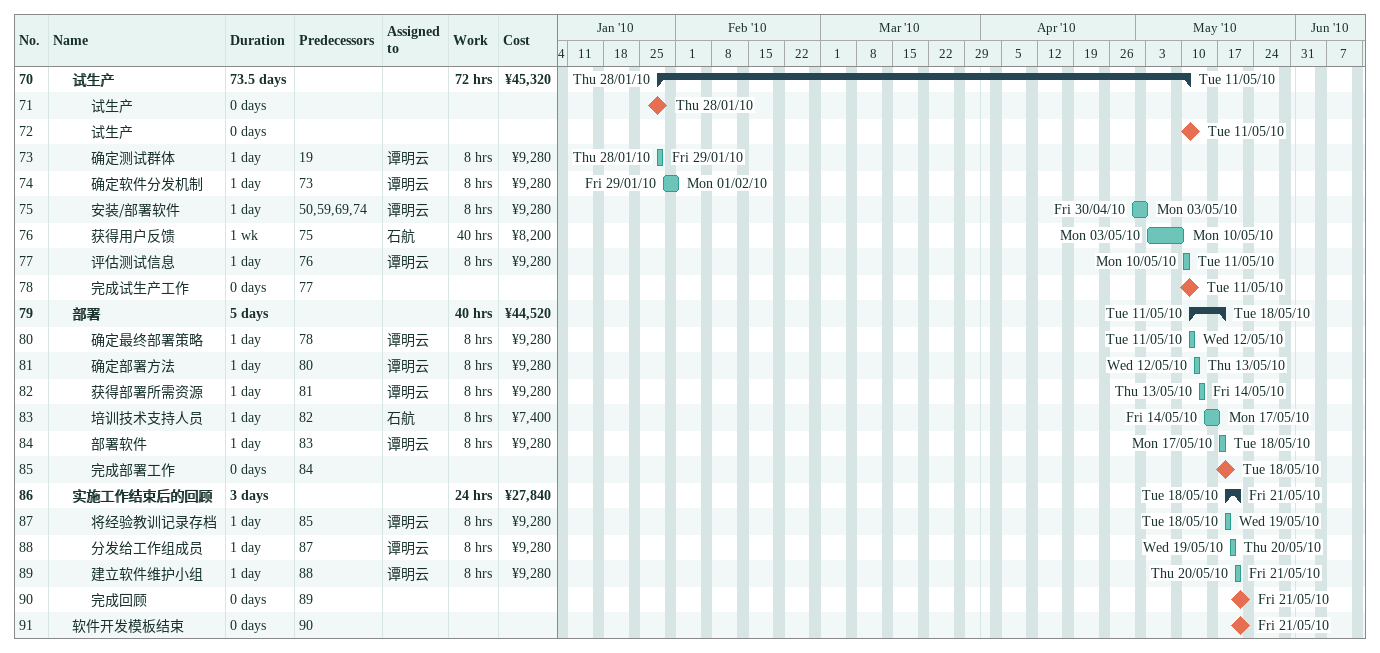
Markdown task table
| ID | Level | Task | Duration | Start | Finish | Predecessors | Resources | Work (h) | Cost (¥) |
|---|---|---|---|---|---|---|---|---|---|
| 70 | 2 | **试生产** | 73.5d | 2010-01-28 | 2010-05-11 |  |  | 72 | 45320 |
| 71 | 3 | 试生产 | 0d | 2010-01-28 | 2010-01-28 |  |  |  |  |
| 72 | 3 | 试生产 | 0d | 2010-05-11 | 2010-05-11 |  |  |  |  |
| 73 | 3 | 确定测试群体 | 1d | 2010-01-28 | 2010-01-29 | 19 | 谭明云 | 8 | 9280 |
| 74 | 3 | 确定软件分发机制 | 1d | 2010-01-29 | 2010-02-01 | 73 | 谭明云 | 8 | 9280 |
| 75 | 3 | 安装/部署软件 | 1d | 2010-04-30 | 2010-05-03 | 50, 59, 69, 74 | 谭明云 | 8 | 9280 |
| 76 | 3 | 获得用户反馈 | 1w | 2010-05-03 | 2010-05-10 | 75 | 石航 | 40 | 8200 |
| 77 | 3 | 评估测试信息 | 1d | 2010-05-10 | 2010-05-11 | 76 | 谭明云 | 8 | 9280 |
| 78 | 3 | 完成试生产工作 | 0d | 2010-05-11 | 2010-05-11 | 77 |  |  |  |
| 79 | 2 | **部署** | 5d | 2010-05-11 | 2010-05-18 |  |  | 40 | 44520 |
| 80 | 3 | 确定最终部署策略 | 1d | 2010-05-11 | 2010-05-12 | 78 | 谭明云 | 8 | 9280 |
| 81 | 3 | 确定部署方法 | 1d | 2010-05-12 | 2010-05-13 | 80 | 谭明云 | 8 | 9280 |
| 82 | 3 | 获得部署所需资源 | 1d | 2010-05-13 | 2010-05-14 | 81 | 谭明云 | 8 | 9280 |
| 83 | 3 | 培训技术支持人员 | 1d | 2010-05-14 | 2010-05-17 | 82 | 石航 | 8 | 7400 |
| 84 | 3 | 部署软件 | 1d | 2010-05-17 | 2010-05-18 | 83 | 谭明云 | 8 | 9280 |
| 85 | 3 | 完成部署工作 | 0d | 2010-05-18 | 2010-05-18 | 84 |  |  |  |
| 86 | 2 | **实施工作结束后的回顾** | 3d | 2010-05-18 | 2010-05-21 |  |  | 24 | 27840 |
| 87 | 3 | 将经验教训记录存档 | 1d | 2010-05-18 | 2010-05-19 | 85 | 谭明云 | 8 | 9280 |
| 88 | 3 | 分发给工作组成员 | 1d | 2010-05-19 | 2010-05-20 | 87 | 谭明云 | 8 | 9280 |
| 89 | 3 | 建立软件维护小组 | 1d | 2010-05-20 | 2010-05-21 | 88 | 谭明云 | 8 | 9280 |
| 90 | 3 | 完成回顾 | 0d | 2010-05-21 | 2010-05-21 | 89 |  |  |  |
| 91 | 2 | 软件开发模板结束 | 0d | 2010-05-21 | 2010-05-21 | 90 |  |  |  |
